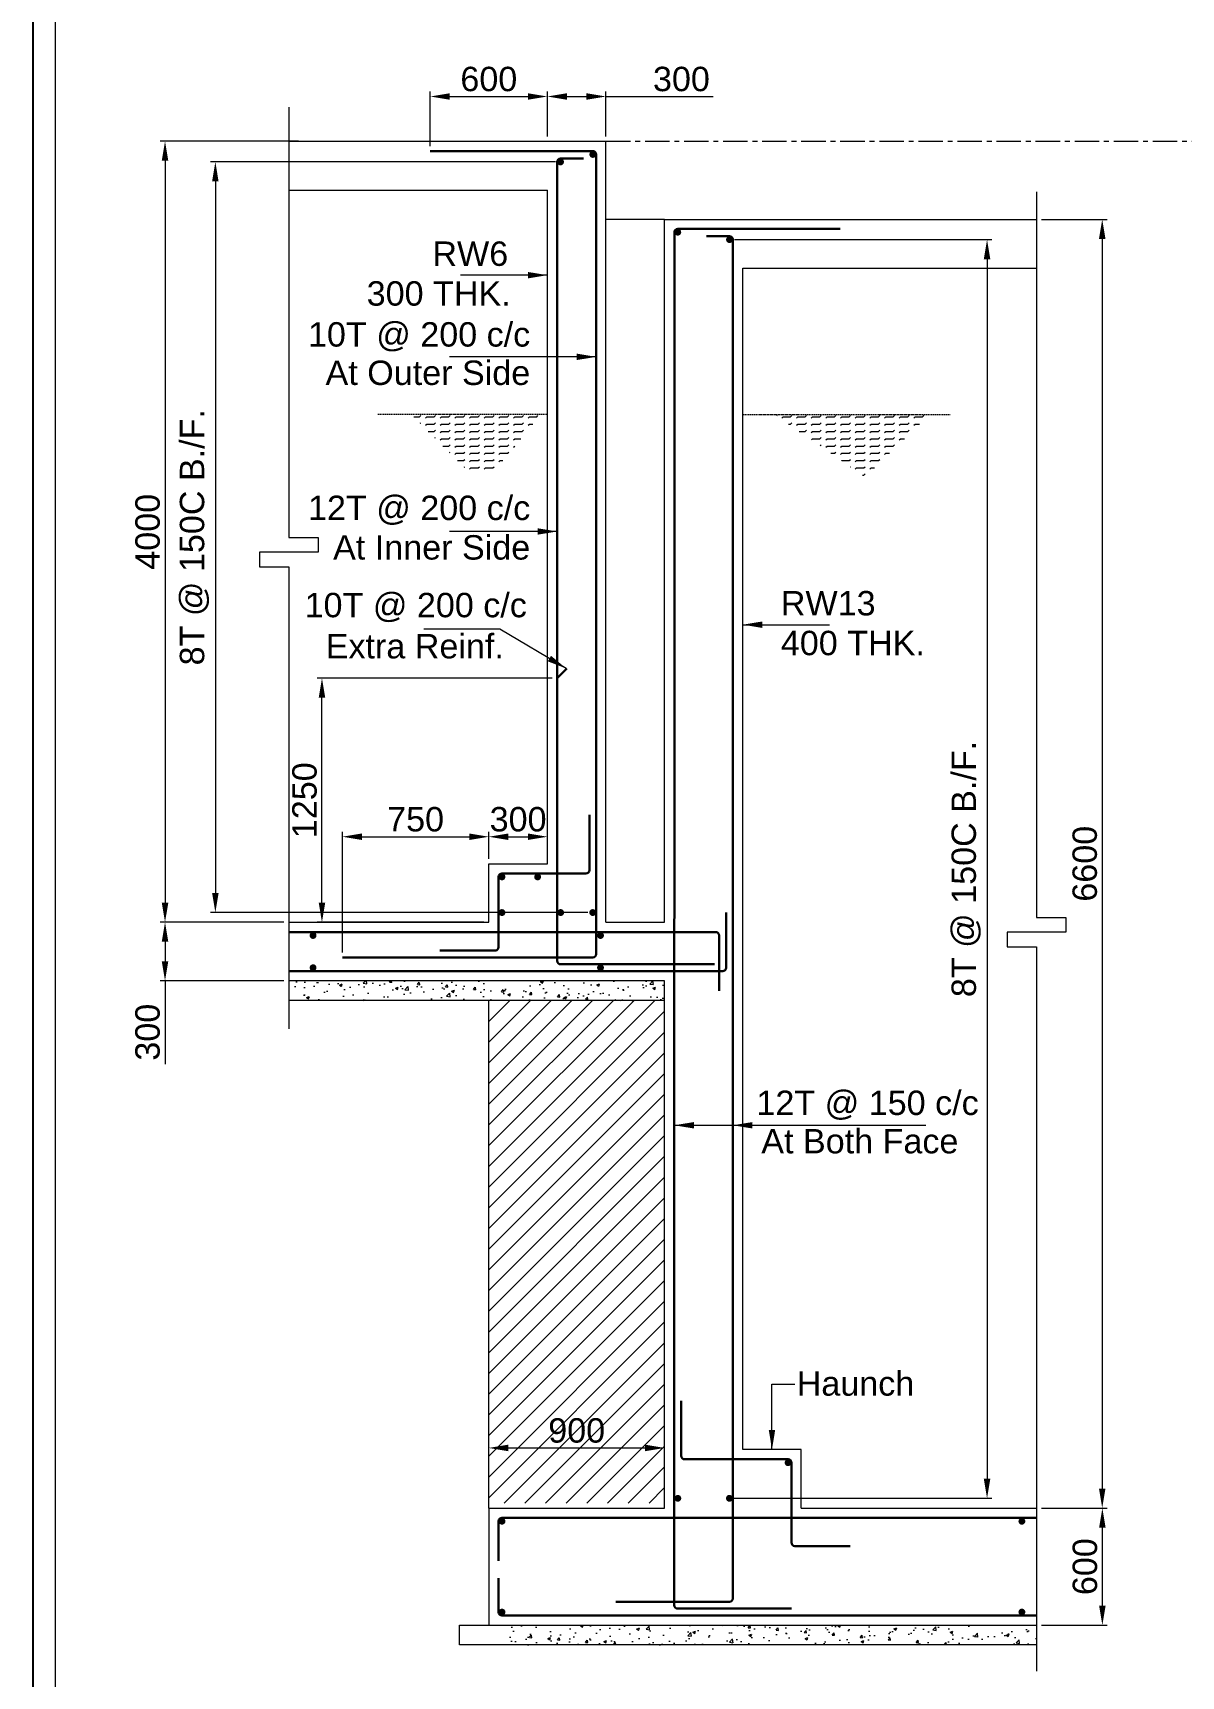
# Model space of a CAD drawing. Header units: millimetres. Extents: x 99112 to 332273, y 431815 to 552227.
# Drawn here: x 250858 to 256737, y 481275 to 489691 of the extents above; entities that cross this region are included whole.
import ezdxf

# ---------------------------------------------------------------- set-up
doc = ezdxf.new("R2010")
doc.units = ezdxf.units.MM
doc.header["$LTSCALE"] = 100
doc.header["$MEASUREMENT"] = 0
doc.linetypes.add('CENTER', pattern=[2, 1.25, -0.25, 0.25, -0.25])
doc.linetypes.add('HIDDEN', pattern=[0.375, 0.25, -0.125])
for name, color, linetype, lineweight in [('CONCRETE', 7, 'Continuous', 20), ('DIM', 8, 'Continuous', 13), ('DONUT', 2, 'Continuous', 20), ('P.C.C HATCH', 8, 'Continuous', 20), ('REINF', 4, 'Continuous', 30), ('S- LEVEL', 1, 'Continuous', 25), ('SHADE', 252, 'Continuous', 13), ('SUNK', 251, 'Continuous', 9), ('TEXT', 255, 'Continuous', 25), ('WATER LVL', 5, 'HIDDEN', 13)]:
    doc.layers.add(name, color=color, linetype=linetype, lineweight=lineweight)
doc.styles.add('ARIAL', font='arial.ttf')
doc.dimstyles.new('50', dxfattribs={"dimscale": 50, "dimtxt": 2.5, "dimasz": 2, "dimexe": 0.5, "dimexo": 0.5, "dimgap": 0.5, "dimtad": 1, "dimdec": 0, "dimzin": 3, "dimdsep": 46, "dimtxsty": 'ARIAL', "dimcen": 0, "dimdle": 1, "dimclrd": 256, "dimclre": 256, "dimclrt": 7, "dimadec": 0, "dimazin": 0, "dimtfac": 1, "dimtdec": 0, "dimtmove": 0, "dimatfit": 3, "dimfxl": 0, "dimtolj": 1, "dimtzin": 0, "dimlwd": -1, "dimlwe": -1, "dimarcsym": 0})

# ---------------------------------------------------------------- blocks, each defined once
blk = doc.blocks.new('*D489')
at = {"layer": 'DIM', "transparency": 16777216}
for p, q in [((256022.4, 488735.7), (256358.4, 488735.7)), ((256333.4, 488635.7), (256333.4, 482235.7)), ((256022.4, 482135.7), (256358.4, 482135.7))]:
    blk.add_line(p, q, dxfattribs=at)
for points in [[(256350, 488635.7), (256316.7, 488635.7), (256333.4, 488735.7)], [(256316.7, 482235.7), (256350, 482235.7), (256333.4, 482135.7)]]:
    blk.add_solid(points, dxfattribs=at)
at = {"layer": 'DIM', "color": 7, "transparency": 16777216, "insert": (256244.5, 485435.7), "char_height": 125, "attachment_point": 5, "rotation": 90, "style": 'ARIAL'}
blk.add_mtext('\\A1;6600', dxfattribs=at)
blk = doc.blocks.new('*D490')
at = {"layer": 'DIM', "transparency": 16777216}
for p, q in [((256022.4, 482135.7), (256359.1, 482135.7)), ((256334.1, 481635.7), (256334.1, 482035.7)), ((256022.4, 481535.7), (256359.1, 481535.7))]:
    blk.add_line(p, q, dxfattribs=at)
for points in [[(256350.8, 482035.7), (256317.4, 482035.7), (256334.1, 482135.7)], [(256317.4, 481635.7), (256350.8, 481635.7), (256334.1, 481535.7)]]:
    blk.add_solid(points, dxfattribs=at)
at = {"layer": 'DIM', "color": 7, "transparency": 16777216, "insert": (256245.3, 481835.7), "char_height": 125, "attachment_point": 5, "rotation": 90, "style": 'ARIAL'}
blk.add_mtext('\\A1;600', dxfattribs=at)
blk = doc.blocks.new('*D509')
at = {"layer": 'DIM', "transparency": 16777216}
for p, q in [((252217.3, 489135.7), (251509.3, 489135.7)), ((251534.3, 489035.7), (251534.3, 485235.7)), ((252143.3, 485135.7), (251509.3, 485135.7))]:
    blk.add_line(p, q, dxfattribs=at)
for points in [[(251551, 489035.7), (251517.6, 489035.7), (251534.3, 489135.7)], [(251517.6, 485235.7), (251551, 485235.7), (251534.3, 485135.7)]]:
    blk.add_solid(points, dxfattribs=at)
at = {"layer": 'DIM', "color": 7, "transparency": 16777216, "insert": (251445.5, 487135.7), "char_height": 125, "attachment_point": 5, "rotation": 90, "style": 'ARIAL'}
blk.add_mtext('\\A1;4000', dxfattribs=at)
blk = doc.blocks.new('*D510')
at = {"layer": 'DIM', "transparency": 16777216}
for p, q in [((252143.3, 485135.7), (251509.3, 485135.7)), ((251534.3, 485035.7), (251534.3, 484935.7)), ((252143.3, 484835.7), (251509.3, 484835.7)), ((251534.3, 484835.7), (251534.3, 484410))]:
    blk.add_line(p, q, dxfattribs=at)
for points in [[(251551, 485035.7), (251517.6, 485035.7), (251534.3, 485135.7)], [(251517.6, 484935.7), (251551, 484935.7), (251534.3, 484835.7)]]:
    blk.add_solid(points, dxfattribs=at)
at = {"layer": 'DIM', "color": 7, "transparency": 16777216, "insert": (251445.4, 484572.9), "char_height": 125, "attachment_point": 5, "rotation": 90, "style": 'ARIAL'}
blk.add_mtext('\\A1;300', dxfattribs=at)
blk = doc.blocks.new('*D511')
at = {"layer": 'DIM', "transparency": 16777216}
for p, q in [((253492.3, 489160.7), (253492.3, 489389.9)), ((253792.3, 489160.7), (253792.3, 489389.9)), ((253592.3, 489364.9), (253692.3, 489364.9)), ((253792.3, 489364.9), (254341.4, 489364.9))]:
    blk.add_line(p, q, dxfattribs=at)
for points in [[(253592.3, 489381.6), (253592.3, 489348.3), (253492.3, 489364.9)], [(253692.3, 489348.3), (253692.3, 489381.6), (253792.3, 489364.9)]]:
    blk.add_solid(points, dxfattribs=at)
at = {"layer": 'DIM', "color": 7, "transparency": 16777216, "insert": (254178.6, 489453.8), "char_height": 125, "attachment_point": 5, "style": 'ARIAL'}
blk.add_mtext('\\A1;300', dxfattribs=at)
blk = doc.blocks.new('*D512')
at = {"layer": 'DIM', "transparency": 16777216}
for p, q in [((252892.3, 489110.7), (252892.3, 489389.9)), ((253492.3, 489160.7), (253492.3, 489389.9)), ((252992.3, 489364.9), (253392.3, 489364.9))]:
    blk.add_line(p, q, dxfattribs=at)
for points in [[(252992.3, 489381.6), (252992.3, 489348.3), (252892.3, 489364.9)], [(253392.3, 489348.3), (253392.3, 489381.6), (253492.3, 489364.9)]]:
    blk.add_solid(points, dxfattribs=at)
at = {"layer": 'DIM', "color": 7, "transparency": 16777216, "insert": (253192.3, 489453.8), "char_height": 125, "attachment_point": 5, "style": 'ARIAL'}
blk.add_mtext('\\A1;600', dxfattribs=at)
blk = doc.blocks.new('*D532')
at = {"layer": 'DIM', "transparency": 16777216}
for p, q in [((253534.6, 489029.9), (251767, 489029.9)), ((251792, 488929.9), (251792, 485285.7)), ((253699.4, 485185.7), (251767, 485185.7))]:
    blk.add_line(p, q, dxfattribs=at)
for points in [[(251808.6, 488929.9), (251775.3, 488929.9), (251792, 489029.9)], [(251775.3, 485285.7), (251808.6, 485285.7), (251792, 485185.7)]]:
    blk.add_solid(points, dxfattribs=at)
at = {"layer": 'DIM', "color": 7, "transparency": 16777216, "insert": (251685, 487107.8), "char_height": 125, "attachment_point": 5, "rotation": 90, "style": 'ARIAL'}
blk.add_mtext('\\A1;8T @ 150C B./F.', dxfattribs=at)
blk = doc.blocks.new('*D533')
at = {"layer": 'DIM', "transparency": 16777216}
for p, q in [((254450, 488631.8), (255768.7, 488631.8)), ((255743.7, 488531.8), (255743.7, 482285.7)), ((254449.2, 482185.7), (255768.7, 482185.7))]:
    blk.add_line(p, q, dxfattribs=at)
for points in [[(255760.3, 488531.8), (255727, 488531.8), (255743.7, 488631.8)], [(255727, 482285.7), (255760.3, 482285.7), (255743.7, 482185.7)]]:
    blk.add_solid(points, dxfattribs=at)
at = {"layer": 'DIM', "color": 7, "transparency": 16777216, "insert": (255636.7, 485408.8), "char_height": 125, "attachment_point": 5, "rotation": 90, "style": 'ARIAL'}
blk.add_mtext('\\A1;8T @ 150C B./F.', dxfattribs=at)
blk = doc.blocks.new('*D698')
at = {"layer": 'DIM', "transparency": 16777216}
for p, q in [((253517.2, 486386.1), (252312.9, 486386.1)), ((252337.9, 485235.7), (252337.9, 486286.1)), ((253167.3, 485135.7), (252312.9, 485135.7))]:
    blk.add_line(p, q, dxfattribs=at)
for points in [[(252354.6, 486286.1), (252321.3, 486286.1), (252337.9, 486386.1)], [(252321.3, 485235.7), (252354.6, 485235.7), (252337.9, 485135.7)]]:
    blk.add_solid(points, dxfattribs=at)
at = {"layer": 'DIM', "color": 7, "transparency": 16777216, "insert": (252249.1, 485760.9), "char_height": 125, "attachment_point": 5, "rotation": 90, "style": 'ARIAL'}
blk.add_mtext('\\A1;1250', dxfattribs=at)
blk = doc.blocks.new('*D737')
at = {"layer": 'DIM', "transparency": 16777216}
for p, q in [((253192.3, 482160.7), (253192.3, 482468.7)), ((253292.3, 482443.7), (253992.3, 482443.7)), ((254092.3, 482160.7), (254092.3, 482468.7))]:
    blk.add_line(p, q, dxfattribs=at)
for points in [[(253292.3, 482460.4), (253292.3, 482427), (253192.3, 482443.7)], [(253992.3, 482427), (253992.3, 482460.4), (254092.3, 482443.7)]]:
    blk.add_solid(points, dxfattribs=at)
at = {"layer": 'DIM', "color": 7, "transparency": 16777216, "insert": (253642.3, 482532.5), "char_height": 125, "attachment_point": 5, "style": 'ARIAL'}
blk.add_mtext('\\A1;900', dxfattribs=at)
blk = doc.blocks.new('*D874')
at = {"layer": 'DIM', "transparency": 16777216}
for p, q in [((252442.3, 484980.7), (252442.3, 485598.9)), ((253192.3, 485460.7), (253192.3, 485598.9)), ((252542.3, 485573.9), (253092.3, 485573.9))]:
    blk.add_line(p, q, dxfattribs=at)
for points in [[(252542.3, 485590.6), (252542.3, 485557.3), (252442.3, 485573.9)], [(253092.3, 485557.3), (253092.3, 485590.6), (253192.3, 485573.9)]]:
    blk.add_solid(points, dxfattribs=at)
at = {"layer": 'DIM', "color": 7, "transparency": 16777216, "insert": (252817.3, 485662.8), "char_height": 125, "attachment_point": 5, "style": 'ARIAL'}
blk.add_mtext('\\A1;750', dxfattribs=at)
blk = doc.blocks.new('*D875')
at = {"layer": 'DIM', "transparency": 16777216}
for p, q in [((253192.3, 485460.7), (253192.3, 485598.9)), ((253492.3, 485460.7), (253492.3, 485598.9)), ((253292.3, 485573.9), (253392.3, 485573.9))]:
    blk.add_line(p, q, dxfattribs=at)
for points in [[(253292.3, 485590.6), (253292.3, 485557.3), (253192.3, 485573.9)], [(253392.3, 485557.3), (253392.3, 485590.6), (253492.3, 485573.9)]]:
    blk.add_solid(points, dxfattribs=at)
at = {"layer": 'DIM', "color": 7, "transparency": 16777216, "insert": (253342.3, 485662.8), "char_height": 125, "attachment_point": 5, "style": 'ARIAL'}
blk.add_mtext('\\A1;300', dxfattribs=at)

msp = doc.modelspace()

# ---------------------------------------------------------------- hatches: boundary and pattern name
at = {"layer": 'P.C.C HATCH'}
h = msp.add_hatch(dxfattribs=at)
h.set_pattern_fill('AR-CONC', color=256, scale=20, style=0)
h.set_pattern_definition([(50, (0, 0), (143.452037, -12.550427), [15, -165]), (355, (0, 0), (-27.750267, 150.438427), [12, -132]), (100.4514, (11.95, -1.05), (115.701876, 137.88791), [12.748038, -140.228422]), (46.1842, (0, 40), (213.44821, -33.103803), [22.5, -247.5]), (96.6356, (17.79, 37.24), (186.93254, 194.823574), [19.12206, -210.3426]), (351.1842, (0, 40), (186.93239, 194.82372), [18, -198]), (21, (20, 30), (119.38141, -80.523778), [15, -165]), (326, (20, 30), (48.663066, 145.03001), [12, -132]), (71.4514, (29.95, 23.29), (168.044526, 64.5061), [12.748038, -140.228422]), (37.5, (0, 0), (2.431971, 66.578771), [0, -130.4, 0, -134, 0, -132.5]), (7.5, (0, 0), (52.6139075, 78.882342), [0, -76.4, 0, -127.4, 0, -50.5]), (327.5, (-44.6, 0), (106.764487, -4.5109743), [0, -50, 0, -156, 0, -207]), (317.5, (-64.6, 0), (116.637234, 20.020996), [0, -65, 0, -103.6, 0, -147])])
h.paths.add_polyline_path([(252168.3, 484835.7), (254092.3, 484835.7), (254092.3, 484735.7), (252168.3, 484735.7)])
h = msp.add_hatch(dxfattribs=at)
h.set_pattern_fill('AR-CONC', color=256, scale=20, style=0)
h.set_pattern_definition([(50, (-34701.12, 6550.77), (143.452037, -12.550427), [15, -165]), (355, (-34701.12, 6550.77), (-27.750267, 150.438427), [12, -132]), (100.4514, (-34689.16, 6549.72), (115.701876, 137.88791), [12.748038, -140.228422]), (46.1842, (-34701.12, 6590.77), (213.44821, -33.103803), [22.5, -247.5]), (96.6356, (-34683.33, 6588), (186.93254, 194.823574), [19.12206, -210.3426]), (351.1842, (-34701.12, 6590.77), (186.93239, 194.82372), [18, -198]), (21, (-34681.12, 6580.77), (119.38141, -80.523778), [15, -165]), (326, (-34681.12, 6580.77), (48.663066, 145.03001), [12, -132]), (71.4514, (-34671.17, 6574.06), (168.044526, 64.5061), [12.748038, -140.228422]), (37.5, (-34701.117, 6550.77), (2.431971, 66.578771), [0, -130.4, 0, -134, 0, -132.5]), (7.5, (-34701.12, 6550.77), (52.6139075, 78.882342), [0, -76.4, 0, -127.4, 0, -50.5]), (327.5, (-34745.717, 6550.77), (106.764487, -4.5109743), [0, -50, 0, -156, 0, -207]), (317.5, (-34765.72, 6550.77), (116.637234, 20.020996), [0, -65, 0, -103.6, 0, -147])])
h.paths.add_polyline_path([(255997.4, 481535.7), (253292.3, 481535.7), (253292.3, 481435.7), (255997.4, 481435.7)])
at = {"layer": 'SHADE'}
h = msp.add_hatch(dxfattribs=at)
h.set_pattern_fill('ANSI31', color=256, scale=600, style=0)
h.paths.add_polyline_path([(253192.3, 484735.7), (254092.3, 484735.7), (254092.3, 482160.7), (253192.3, 482160.7)])
at = {"layer": 'WATER LVL'}
h = msp.add_hatch(dxfattribs=at)
h.set_pattern_fill('FLEX', color=256, scale=150, style=0)
h.set_pattern_definition([(0, (-250, 0), (0, 37.5), [37.5, -37.5]), (45, (-212.5, 0), (2e-15, 37.5), [9.375, -34.2830087, 9.375, -53.0330086])])
h.paths.add_polyline_path([(252796.9, 487735.7), (253457.7, 487735.7), (253217.7, 487444.7), (253087.3, 487444.7)])
h = msp.add_hatch(dxfattribs=at)
h.set_pattern_fill('FLEX', color=256, scale=150, style=0)
h.paths.add_polyline_path([(254656.9, 487735.7), (255448, 487735.7), (255119.6, 487415.8)])

# ---------------------------------------------------------------- linework, layer by layer
at = {"color": 5}
msp.add_lwpolyline([(250857.6, 472573.6), (285016.6, 472573.6), (285016.6, 496776.7), (250857.6, 496776.7)], close=True, dxfattribs=at)
at = {"layer": 'CONCRETE'}
for p, q in [((252168.3, 489135.7, 389.1), (253792.3, 489135.7, 389.1)), ((253792.3, 485135.7, 389.1), (253792.3, 489135.7, 389.1)), ((252168.3, 488885.7, 389.1), (253492.3, 488885.7, 389.1)), ((253492.3, 485435.7, 389.1), (253492.3, 488885.7, 389.1)), ((254092.3, 485135.7, 389.1), (254092.3, 488735.7, 389.1)), ((254092.3, 488735.7, 389.1), (255997.4, 488735.7, 389.1)), ((254492.3, 482435.7, 389.1), (254492.3, 488485.7, 389.1)), ((254492.3, 488485.7, 389.1), (255997.4, 488485.7, 389.1)), ((253192.3, 485135.7, 389.1), (253192.3, 485435.7, 389.1)), ((253192.3, 485435.7, 389.1), (253492.3, 485435.7, 389.1)), ((252168.3, 485135.7, 389.1), (253192.3, 485135.7, 389.1)), ((253792.3, 485135.7, 389.1), (254092.3, 485135.7, 389.1)), ((254092.3, 484835.7, 389.1), (252168.3, 484835.7, 389.1)), ((254092.3, 482135.7, 389.1), (254092.3, 484835.7, 389.1)), ((254092.3, 484735.7, 389.1), (252168.3, 484735.7, 389.1)), ((253192.3, 482135.7, 389.1), (253192.3, 484735.7, 389.1)), ((254792.3, 482435.7, 389.1), (254492.3, 482435.7, 389.1)), ((254792.3, 482135.7, 389.1), (254792.3, 482435.7, 389.1)), ((253192.3, 482135.7, 389.1), (253192.3, 481535.7, 389.1)), ((253192.3, 482135.7, 389.1), (254092.3, 482135.7, 389.1)), ((254792.3, 482135.7, 389.1), (255997.4, 482135.7, 389.1)), ((253042.3, 481535.7, 389.1), (255997.4, 481535.7, 389.1)), ((253042.3, 481435.7, 389.1), (253042.3, 481535.7, 389.1)), ((255997.4, 481435.7, 389.1), (253042.3, 481435.7, 389.1))]:
    msp.add_line(p, q, dxfattribs=at)
at = {"layer": 'CONCRETE', "color": 5, "lineweight": 9, "elevation": 389.1}
for points in [[(252168.3, 489309.9), (252168.3, 487105.9), (252318.3, 487105.9), (252318.3, 487030.9), (252018.3, 487030.9), (252018.3, 486955.9), (252168.3, 486955.9), (252168.3, 484589.3)], [(255997.4, 488877.1), (255997.4, 485160.6), (256147.4, 485160.6), (256147.4, 485085.6), (255847.4, 485085.6), (255847.4, 485010.6), (255997.4, 485010.6), (255997.4, 481300.9)]]:
    msp.add_lwpolyline(points, dxfattribs=at)
at = {"layer": 'DIM'}
msp.add_line((254092.3, 488735.7, 389.1), (253792.3, 488735.7, 389.1), dxfattribs=at)
at = {"layer": 'DONUT', "const_width": 17.5}
for points, elevation in [([(253550.8, 489029.9, 1), (253568.3, 489029.9, 1)], 401.4), ([(253716.1, 489068.2, 1), (253733.6, 489068.2, 1)], 401.4), ([(254168.6, 488670.1, -1), (254151.1, 488670.1, -1)], 401.4), ([(254433.7, 488631.8, -1), (254416.2, 488631.8, -1)], 401.4), ([(253251, 485368.2, 1), (253268.5, 485368.2, 1)], 389.1), ([(253433.5, 485368.2, 1), (253451, 485368.2, 1)], 389.1), ([(253251, 485185.7, 1), (253268.5, 485185.7, 1)], 389.1), ([(253569, 485185.7, -1), (253551.5, 485185.7, -1)], 401.4), ([(253715.6, 485185.7, 1), (253733.1, 485185.7, 1)], 401.4), ([(252301.1, 485068.2, -1), (252283.6, 485068.2, -1)], 389.1), ([(253773, 485068.2, -1), (253755.5, 485068.2, -1)], 389.1), ([(252301.1, 484903.2, -1), (252283.6, 484903.2, -1)], 389.1), ([(252301.1, 484903.2, -1), (252283.6, 484903.2, -1)], 389.1), ([(253773, 484903.2, -1), (253755.5, 484903.2, -1)], 389.1), ([(254733.5, 482368.2, -1), (254716, 482368.2, -1)], 389.1), ([(254169, 482185.7, -1), (254151.5, 482185.7, -1)], 401.4), ([(254415.5, 482185.7, 1), (254433, 482185.7, 1)], 401.4), ([(253268.5, 482068.2, -1), (253251, 482068.2, -1)], 401.4), ([(255930.8, 482068.2, -1), (255913.3, 482068.2, -1)], 401.4), ([(253268.5, 481603.2, -1), (253251, 481603.2, -1)], 401.4), ([(253268.5, 481603.2, -1), (253251, 481603.2, -1)], 401.4), ([(255930.8, 481603.2, -1), (255913.3, 481603.2, -1)], 401.4)]:
    msp.add_lwpolyline(points, format="xyb", close=True, dxfattribs=dict(at, elevation=elevation))
at = {"layer": 'REINF'}
msp.add_line((253542.2, 486386.1, 389.1), (253592.1, 486436, 389.1), dxfattribs=at)
at = {"layer": 'REINF', "elevation": 389.1}
for points in [[(252892.3, 489085.7), (253724.9, 489085.7, -0.41419), (253742.4, 489068.2), (253742.4, 484973.2, -0.414214), (253724.9, 484955.7), (252442.3, 484955.7)], [(253677.2, 489047.4), (253559.6, 489047.4, 0.414238), (253542.1, 489029.9), (253542.4, 484938.2, 0.414194), (253559.9, 484920.7), (254348.5, 484920.7)], [(254307.3, 488649.3), (254425, 488649.3, -0.414238), (254442.5, 488631.8), (254442.2, 481673.2, -0.414202), (254424.7, 481655.7), (253842.2, 481655.7)], [(254992.3, 488687.6), (254159.8, 488687.6, 0.41419), (254142.3, 488670.1), (254142.2, 481638.2, 0.414217), (254159.7, 481620.7), (254742.2, 481620.7)], [(253707.3, 485685.7), (253707.3, 485403.2, -0.414214), (253689.8, 485385.7), (253259.8, 485385.7, 0.414214), (253242.3, 485368.2), (253242.3, 485008.2, -0.414214), (253224.8, 484990.7), (252942.3, 484990.7)], [(254407.3, 485185.7), (254407.3, 484903.2, -0.414214), (254389.8, 484885.7), (252168.3, 484885.7)], [(254372.3, 484785.4), (254372.3, 485068.2, 0.414214), (254354.8, 485085.7), (252168.3, 485085.7)], [(254177.3, 482685.7), (254177.3, 482403.2, 0.414214), (254194.8, 482385.7), (254724.8, 482385.7, -0.414214), (254742.3, 482368.2), (254742.3, 481958.8, 0.414214), (254759.8, 481941.3), (255042.3, 481941.3)], [(253242.3, 481866), (253242.3, 482068.2, -0.414214), (253259.8, 482085.7), (255997.4, 482085.7)], [(253242.3, 481776.4), (253242.3, 481603.2, 0.414214), (253259.8, 481585.7), (255997.4, 481585.7)]]:
    msp.add_lwpolyline(points, format="xyb", dxfattribs=at)
at = {"layer": 'S- LEVEL', "color": 8, "linetype": 'CENTER', "lineweight": 9}
msp.add_line((253792.3, 489135.7, 389.1), (277741.7, 489135.7, 389.1), dxfattribs=at)
at = {"layer": 'SUNK', "color": 6}
msp.add_lwpolyline([(250972, 472688), (284902.2, 472688), (284902.2, 496662.3), (250972, 496662.3)], close=True, dxfattribs=at)
at = {"layer": 'WATER LVL', "ltscale": 0.25}
for p, q in [((253492.3, 487735.7, 389.1), (252621.8, 487735.7, 389.1)), ((254492.3, 487735.7, 389.1), (255555, 487735.7, 389.1))]:
    msp.add_line(p, q, dxfattribs=at)

# ---------------------------------------------------------------- texts
at = {"layer": 'TEXT', "style": 'ARIAL'}
for s, rotation, p in [('RW6', 360, (252903.5, 488497.5, 389.1)), ('300 THK.', 360, (252567, 488293.8, 389.1)), ('RW13', 0, (254687.7, 486707.4, 389.1)), ('400 THK.', 0, (254687.7, 486503.6, 389.1))]:
    msp.add_text(s, height=125, rotation=rotation, dxfattribs=at).set_placement(p)
for s, p in [('10T @ 200 c/c', (252266.3, 488084.1, 389.1)), ('At Outer Side', (252356.2, 487887.6, 389.1)), ('12T @ 200 c/c', (252266.3, 487195.8, 389.1)), ('At Inner Side', (252394.9, 486993.3, 389.1)), ('10T @ 200 c/c', (252249, 486697.9, 376.8)), ('Extra Reinf.', (252357.2, 486487.3, 376.8)), ('12T @ 150 c/c', (254562.7, 484148.8, 389.1)), ('At Both Face', (254587.5, 483952.3, 389.1)), ('Haunch', (254768.9, 482711.4, 389.1))]:
    msp.add_text(s, height=125, dxfattribs=at).set_placement(p)

# ---------------------------------------------------------------- dimensions: what is measured, and where the dimension line sits
at = {"layer": 'DIM'}
for base, p1, p2, picture, middle in [((253492.3, 489364.9, 389.1), (252892.3, 489085.7, 389.1), (253492.3, 489135.7, 389.1), '*D512', (253192.3, 489453.8, 389.1)), ((253192.3, 485573.9), (252442.3, 484955.7, 389.1), (253192.3, 485435.7), '*D874', (252817.3, 485662.8)), ((254092.3, 482443.7), (253192.3, 482135.7, 389.1), (254092.3, 482135.7, 389.1), '*D737', (253642.3, 482532.5))]:
    dim = msp.add_linear_dim(base=base, p1=p1, p2=p2, dimstyle='50', dxfattribs=at)
    dim.commit()
    dim.dimension.update_dxf_attribs({"geometry": picture, "text_midpoint": middle})
for base, p1, p2, picture, middle in [((253792.3, 489364.9, 389.1), (253492.3, 489135.7, 389.1), (253792.3, 489135.7, 389.1), '*D511', (254178.6, 489364.9, 389.1)), ((253492.3, 485573.9), (253192.3, 485435.7), (253492.3, 485435.7, 389.1), '*D875', (253342.3, 485573.9))]:
    dim = msp.add_linear_dim(base=base, p1=p1, p2=p2, dimstyle='50', dxfattribs=at)
    dim.commit()
    dim.dimension.update_dxf_attribs({"geometry": picture, "text_midpoint": middle, "dimtype": 160})
for base, p1, p2, picture, middle in [((251534.3, 485135.7, 389.1), (252242.3, 489135.7, 389.1), (252168.3, 485135.7, 389.1), '*D509', (251445.5, 487135.7, 389.1)), ((252337.9, 486386.1), (253192.3, 485135.7, 389.1), (253542.2, 486386.1, 389.1), '*D698', (252249.1, 485760.9)), ((251534.3, 484835.7, 389.1), (252168.3, 485135.7, 389.1), (252168.3, 484835.7, 389.1), '*D510', (251445.4, 484572.9, 389.1)), ((256334.1, 482135.7, 389.1), (255997.4, 481535.7, 389.1), (255997.4, 482135.7, 389.1), '*D490', (256245.3, 481835.7, 389.1))]:
    dim = msp.add_linear_dim(base=base, p1=p1, p2=p2, angle=90, dimstyle='50', dxfattribs=at)
    dim.commit()
    dim.dimension.update_dxf_attribs({"geometry": picture, "text_midpoint": middle})
for base, p1, p2, picture, middle in [((251792, 485185.7, 401.4), (253559.6, 489029.9, 389.1), (253724.4, 485185.7, 401.4), '*D532', (251685, 487107.8, 401.4)), ((255743.7, 482185.7, 401.4), (254425, 488631.8, 389.1), (254424.2, 482185.7, 401.4), '*D533', (255636.7, 485408.8, 401.4))]:
    dim = msp.add_linear_dim(base=base, p1=p1, p2=p2, angle=90, text='8T @ 150C B./F.', dimstyle='50', dxfattribs=at)
    dim.commit()
    dim.dimension.update_dxf_attribs({"geometry": picture, "text_midpoint": middle})
dim = msp.add_linear_dim(base=(256333.4, 482135.7, 389.1), p1=(255997.4, 488735.7, 389.1), p2=(255997.4, 482135.7, 389.1), angle=90, dimstyle='50', dxfattribs=at)
dim.commit()
dim.dimension.update_dxf_attribs({"geometry": '*D489', "text_midpoint": (256333.4, 485435.7, 389.1), "dimtype": 160})

# ---------------------------------------------------------------- leaders
for points in [[(253492.3, 488449.9, 389.1), (253047.3, 488449.9, 389.1)], [(253742.3, 488031.6, 401.4), (252990.4, 488031.5, 401.4)], [(253542.2, 487137.3, 401.4), (252990.4, 487137.3, 401.4)], [(254492.3, 486659.8, 389.1), (254937.2, 486659.8, 389.1)], [(254142.3, 484096.2, 401.4), (254994.1, 484096.2, 401.4)]]:
    msp.add_leader(points, dimstyle='50', dxfattribs=at)
for points in [[(254442.4, 484096.2, 401.4), (255430.1, 484096.2, 401.4)], [(254642.3, 482435.7, 389.1), (254642.3, 482770.9, 389.1), (254758.9, 482770.9, 389.1)]]:
    msp.add_leader(points, dimstyle='50', override={"dimgap": 0.5, "dimtad": 0}, dxfattribs=at)
at = {"layer": 'P.C.C HATCH'}
msp.add_leader([(253588.7, 486435.6, 389.1), (253248.4, 486636.3, 389.1), (252860.2, 486636.3, 389.1)], dimstyle='50', override={"dimgap": 0.5, "dimtad": 0}, dxfattribs=at)

doc.saveas('drawing.dxf')
